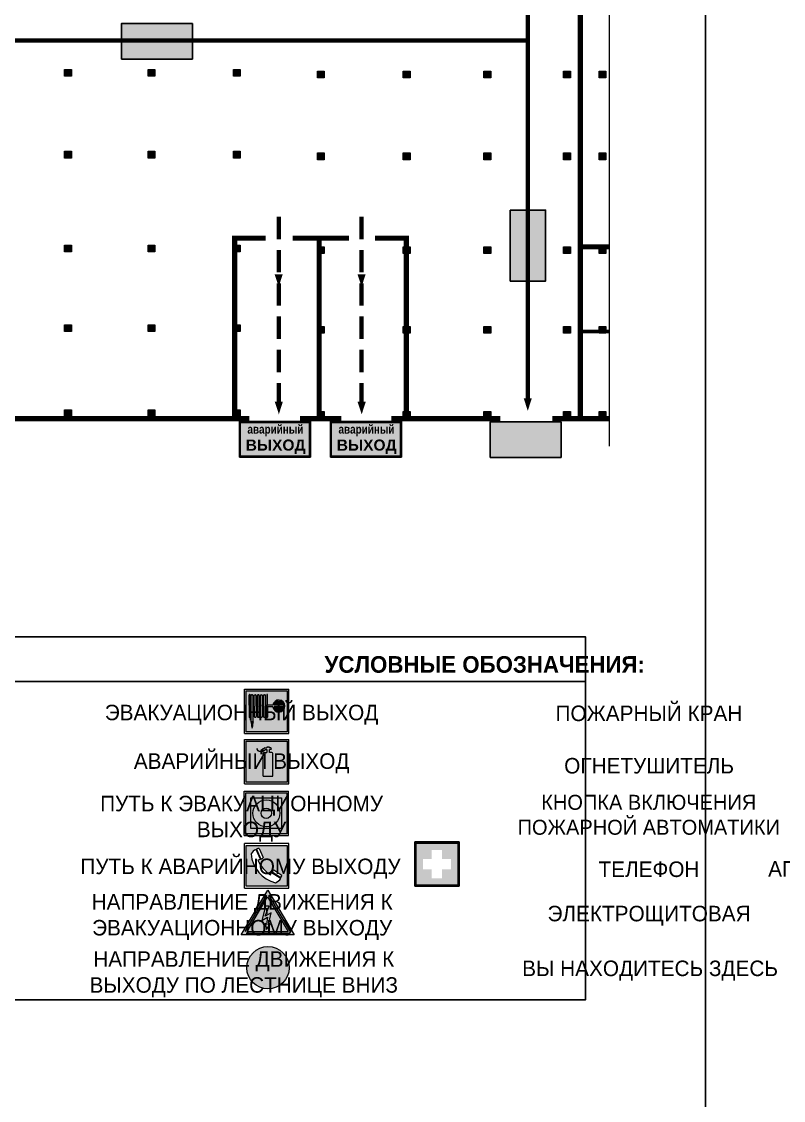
# Model space of a CAD drawing. Header units: millimetres. Extents: x 13810 to 67229, y 12374 to 21950.
# Drawn here: x 27153.3 to 27290.6, y 14159.5 to 14354.1 of the extents above; entities that cross this region are included whole.
import ezdxf

# ---------------------------------------------------------------- set-up
doc = ezdxf.new("R2010")
doc.units = ezdxf.units.MM
doc.linetypes.add('{ Wide Dash }', pattern=[12, 4, -2, 4, -2])
doc.layers.add('План_Штампы', color=7, linetype='Continuous')
doc.styles.add('обычный', font='arial.ttf')

# ---------------------------------------------------------------- blocks, each defined once
blk = doc.blocks.new('A$C3E6D3DDE')
at = {"lineweight": 5}
h = blk.add_hatch(color=40, dxfattribs=at)
h.paths.add_polyline_path([(24.1, 1.45), (16.46, -11.35), (31.74, -11.35)])
h.paths.add_polyline_path([(24.09, -0.46), (30.03, -10.41), (18.14, -10.41)], flags=16)
h.paths.add_polyline_path([(24.54, -3.08), (23.41, -6.02), (25.13, -5.01), (24.33, -8.5), (24.82, -8.27), (23.79, -9.86), (23.4, -8.04), (23.8, -8.43), (24.04, -6.29), (22.39, -7.25), (23.44, -3.08)], flags=0)
h = blk.add_hatch(color=256, dxfattribs=at)
h.paths.add_polyline_path([(24.37, 0.03, 0.567511), (23.82, 0.03), (17.59, -10.4, 0.582454), (17.86, -10.88), (30.32, -10.88, 0.582149), (30.6, -10.4)])
h.paths.add_polyline_path([(24.09, -0.46), (18.14, -10.41), (30.03, -10.41)], flags=16)
h.paths.add_polyline_path([(24.54, -3.08), (23.41, -6.02), (25.13, -5.01), (24.33, -8.5), (24.82, -8.27), (23.79, -9.86), (23.4, -8.04), (23.8, -8.43), (24.04, -6.29), (22.39, -7.25), (23.44, -3.08)], flags=0)
h = blk.add_hatch(color=40, dxfattribs=at)
h.paths.add_polyline_path([(24.09, -0.46), (18.14, -10.41), (30.03, -10.41)])
h.paths.add_polyline_path([(24.82, -8.27), (23.79, -9.86), (23.4, -8.04), (23.8, -8.43), (24.04, -6.29), (22.39, -7.25), (23.44, -3.08), (24.54, -3.08), (23.41, -6.02), (25.13, -5.01), (24.33, -8.5)], flags=16)
at = {"color": 40, "lineweight": 5}
for p, q in [((16.46, -11.35), (24.1, 1.45)), ((24.1, 1.45), (31.74, -11.35))]:
    blk.add_line(p, q, dxfattribs=at)
at = {"lineweight": 5}
for p, q in [((17.59, -10.4), (23.82, 0.03)), ((24.37, 0.03), (30.6, -10.4)), ((18.14, -10.41), (24.09, -0.46)), ((23.44, -3.08), (22.39, -7.25)), ((23.41, -6.02), (24.54, -3.08)), ((24.54, -3.08), (23.44, -3.08)), ((24.09, -0.46), (30.03, -10.41)), ((25.13, -5.01), (23.41, -6.02)), ((24.33, -8.5), (25.13, -5.01)), ((22.39, -7.25), (24.04, -6.29)), ((23.8, -8.43), (23.4, -8.04)), ((23.4, -8.04), (23.79, -9.86)), ((23.79, -9.86), (24.82, -8.27)), ((24.04, -6.29), (23.8, -8.43)), ((24.82, -8.27), (24.33, -8.5)), ((17.86, -10.88), (30.32, -10.88)), ((18.14, -10.41), (30.03, -10.41))]:
    blk.add_line(p, q, dxfattribs=at)
at = {"color": 50, "lineweight": 5}
blk.add_line((31.74, -11.35), (16.46, -11.35), dxfattribs=at)
blk = doc.blocks.new('A$C54414219')
at = {"true_color": 0xffffff}
h = blk.add_hatch(color=7, dxfattribs=at)
h.paths.add_polyline_path([(2.39, -9.45), (2.39, -18.3), (11.23, -18.3), (11.23, -9.45)], flags=0)
h.paths.add_polyline_path([(10.71, -13.87, -1), (2.92, -13.87, -1)], flags=0)
h.paths.add_polyline_path([(8.3, -13.87, -1), (5.33, -13.87, -1)], flags=0)
h.paths.add_polyline_path([(0.41, -7.47), (0.41, -20.27), (13.21, -20.27), (13.21, -7.47)])
h.paths.add_polyline_path([(0.92, -19.77), (12.71, -19.77), (12.71, -7.98), (0.92, -7.98)], flags=16)
h.paths.add_polyline_path([(11.23, -9.45), (11.23, -18.3), (2.39, -18.3), (2.39, -9.45)], flags=0)
at = {"lineweight": 5}
h = blk.add_hatch(color=242, dxfattribs=at)
h.paths.add_polyline_path([(12.71, -7.98), (0.92, -7.98), (0.92, -19.77), (12.71, -19.77)])
h.paths.add_polyline_path([(11.23, -18.3), (2.39, -18.3), (2.39, -9.45), (11.23, -9.45)], flags=16)
h.paths.add_polyline_path([(10.71, -13.87, -1), (2.92, -13.87, -1)], flags=0)
h.paths.add_polyline_path([(8.3, -13.87, -1), (5.33, -13.87, -1)], flags=0)
at = {"true_color": 0xffffff}
h = blk.add_hatch(color=7, dxfattribs=at)
h.paths.add_polyline_path([(2.39, -9.45), (2.39, -18.3), (11.23, -18.3), (11.23, -9.45)])
h.paths.add_polyline_path([(10.71, -13.87, -1), (2.92, -13.87, -1)], flags=16)
h.paths.add_polyline_path([(8.3, -13.87, -1), (5.33, -13.87, -1)], flags=0)
at = {"lineweight": 5}
h = blk.add_hatch(color=242, dxfattribs=at)
h.paths.add_polyline_path([(2.92, -13.87, 1), (10.71, -13.87, 1)])
h.paths.add_polyline_path([(8.3, -13.87, -1), (5.33, -13.87, -1)], flags=16)
at = {"color": 242, "lineweight": 5}
for p, q in [((0.41, -20.27), (0.41, -7.47)), ((0.41, -7.47), (13.21, -7.47)), ((0.41, -7.47), (13.21, -7.47)), ((13.21, -20.27), (13.21, -7.47)), ((0.41, -20.27), (13.21, -20.27))]:
    blk.add_line(p, q, dxfattribs=at)
for points in [[(0.92, -7.98), (12.71, -7.98), (12.71, -19.77), (0.92, -19.77)], [(2.39, -9.45), (11.23, -9.45), (11.23, -18.3), (2.39, -18.3)]]:
    blk.add_lwpolyline(points, close=True, dxfattribs=at)
for radius in [3.89, 1.49]:
    blk.add_circle((6.81, -13.87), radius, dxfattribs=at)
blk = doc.blocks.new('A$C456E1F9C')
at = {"lineweight": 5}
h = blk.add_hatch(color=242, dxfattribs=at)
h.paths.add_polyline_path([(0.51, -1.47), (0.51, -13.26), (12.29, -13.26), (12.29, -1.47)])
h.paths.add_polyline_path([(5.42, -4.95, -0.254479), (4.78, -5.4), (3.52, -2.53, -0.209735), (4.23, -2.4)], flags=16)
h.paths.add_polyline_path([(8.53, -8.6), (10.87, -10.17), (10.54, -10.76), (8.03, -9.13, -0.192251)], flags=16)
h.paths.add_polyline_path([(4.61, -5.49, 0.005518), (3.87, -5.72, 0.128647), (7.49, -10.01, 0.00809), (7.83, -9.33), (10.47, -10.97, -0.16736), (8.99, -12.25, -0.327862), (1.95, -3.95, -0.166952), (3.36, -2.62)], flags=16)
at = {"color": 242, "lineweight": 5}
for p, q in [((0, -13.77), (0, -0.97)), ((12.8, -0.97), (0, -0.97)), ((4.61, -5.49), (3.36, -2.62)), ((3.52, -2.53), (4.78, -5.4)), ((4.23, -2.4), (5.42, -4.95)), ((12.8, -13.77), (12.8, -0.97)), ((7.83, -9.33), (10.47, -10.97)), ((8.03, -9.13), (10.54, -10.76)), ((10.81, -10.12), (8.53, -8.6)), ((10.54, -10.76), (10.8, -10.3)), ((10.8, -10.3), (10.81, -10.12)), ((0, -13.77), (12.8, -13.77))]:
    blk.add_line(p, q, dxfattribs=at)
blk.add_lwpolyline([(0.51, -1.47), (12.29, -1.47), (12.29, -13.26), (0.51, -13.26)], close=True, dxfattribs=at)
for centre, radius, start, end in [((4.59, -5.34), 2.99, 114.2845, 152.1974), ((4.02, -3.27), 0.891, 76.3284, 123.7092), ((11.12, -3.31), 9.19, 183.9915, 256.6009), ((14.98, -39.1), 35.17, 107.1487, 108.4135), ((13.86, -0.94), 11.08, 205.5536, 234.8762), ((4.68, -4.59), 0.824, 276.9621, 334.0723), ((-13.31, 0.8), 23.44, 332.5487, 334.4027), ((8.94, -9.5), 0.989, 114.4092, 157.9388), ((7.87, -9.46), 3, 291.9291, 329.9329)]:
    blk.add_arc(centre, radius, start, end, dxfattribs=at)
blk = doc.blocks.new('A$C18900ED3')
h = blk.add_hatch(color=126)
h.paths.add_polyline_path([(-0.18, -0.18), (-7.02, -0.18), (-7.02, -7.02), (-0.18, -7.02)])
h.paths.add_polyline_path([(-5.89, -4.46), (-5.89, -2.77), (-4.46, -2.77), (-4.46, -1.31), (-2.77, -1.31), (-2.77, -2.77), (-1.33, -2.77), (-1.33, -4.46), (-2.77, -4.46), (-2.77, -5.89), (-4.46, -5.89), (-4.46, -4.46)], flags=16)
at = {"color": 126}
for p, q in [((-7.2, 0), (-7.2, -7.2)), ((0, 0), (-7.2, 0)), ((0, -7.2), (0, 0)), ((-7.02, -7.02), (-7.02, -0.18)), ((-7.02, -0.18), (-0.18, -0.18)), ((-0.18, -0.18), (-0.18, -7.02)), ((-7.2, -7.2), (0, -7.2)), ((-0.18, -7.02), (-7.02, -7.02))]:
    blk.add_line(p, q, dxfattribs=at)
blk = doc.blocks.new('A$C37112FD5')
at = {"true_color": 0xf5f5ff}
h = blk.add_hatch(color=7, dxfattribs=at)
h.dxf.hatch_style = 1
h.paths.add_polyline_path([(12.8, -7.4), (0, -7.4), (0, -20.2), (12.8, -20.2)])
h.paths.add_polyline_path([(12.29, -7.91), (12.29, -19.69), (0.51, -19.69), (0.51, -7.91)], flags=16)
h.paths.add_polyline_path([(4.98, -9.04, -0.42597), (5.17, -9.22), (5.17, -12.25), (5.17, -15.29, -0.432244), (4.98, -15.47), (4.83, -15.47, -0.42597), (4.64, -15.29), (4.64, -12.25), (4.64, -9.22, -0.432244), (4.83, -9.04)], flags=0)
h.paths.add_polyline_path([(4.28, -9.22), (4.28, -12.25), (4.28, -15.29, -0.432244), (4.09, -15.47), (3.94, -15.47, -0.42597), (3.75, -15.29), (3.75, -12.25), (3.75, -9.22, -0.432244), (3.94, -9.04), (4.09, -9.04, -0.42597)], flags=0)
h.paths.add_polyline_path([(5.72, -9.04), (5.87, -9.04, -0.42597), (6.06, -9.22), (6.06, -12.25), (6.06, -15.29, -0.432244), (5.87, -15.47), (5.72, -15.47, -0.42597), (5.53, -15.29), (5.53, -12.25), (5.53, -9.22, -0.432244)], flags=0)
h.paths.add_polyline_path([(6.42, -8.9), (6.5, -8.9, -0.42597), (6.69, -9.08), (6.69, -12.03), (8.21, -12.03, -15.824349), (8.21, -12.47), (6.69, -12.47), (6.69, -15.42, -0.432244), (6.5, -15.6), (6.42, -15.6)], flags=0)
h.paths.add_polyline_path([(3.39, -9.22), (3.39, -12.25), (3.39, -15.29, -0.432244), (3.2, -15.47), (3.05, -15.47, -0.42597), (2.85, -15.29), (2.85, -12.25), (2.85, -9.22, -0.432244), (3.05, -9.04), (3.2, -9.04, -0.42597)], flags=0)
h.paths.add_polyline_path([(2.5, -9.22), (2.5, -16.71), (1.96, -16.71), (1.96, -9.22, -0.432244), (2.15, -9.04), (2.31, -9.04, -0.42597)], flags=0)
h.paths.add_polyline_path([(1.61, -8.9), (1.61, -15.6), (1.57, -15.6, -0.42597), (1.37, -15.42), (1.37, -12.03), (1.37, -9.09, -0.432244), (1.57, -8.9)], flags=0)
h.paths.add_polyline_path([(9.76, -10.81), (9.76, -12.03), (8.49, -12.03, -0.336371)], flags=0)
h.paths.add_polyline_path([(8.49, -12.47), (9.76, -12.47), (9.76, -13.7, -0.336371)], flags=0)
h.paths.add_polyline_path([(10.11, -10.81, -0.336371), (11.38, -12.03), (10.11, -12.03)], flags=0)
h.paths.add_polyline_path([(10.11, -12.47), (11.38, -12.47, -0.336371), (10.11, -13.7)], flags=0)
h.paths.add_polyline_path([(2.5, -16.84), (2.5, -17.05), (1.97, -17.05), (1.97, -16.84)], flags=0)
h.paths.add_polyline_path([(2.5, -17.24, -0.033778), (2.24, -18.6, -0.033778), (1.97, -17.24)], flags=0)
h = blk.add_hatch(color=242)
h.dxf.hatch_style = 1
h.paths.add_polyline_path([(12.29, -7.91), (0.51, -7.91), (0.51, -19.69), (12.29, -19.69)])
h.paths.add_polyline_path([(6.42, -15.6), (6.42, -8.9), (6.5, -8.9, -0.42597), (6.69, -9.08), (6.69, -12.03), (8.21, -12.03, -15.824349), (8.21, -12.47), (6.69, -12.47), (6.69, -15.42, -0.432244), (6.5, -15.6)], flags=16)
h.paths.add_polyline_path([(5.87, -15.47), (5.72, -15.47, -0.42597), (5.53, -15.29), (5.53, -12.25), (5.53, -9.22, -0.432244), (5.72, -9.04), (5.87, -9.04, -0.42597), (6.06, -9.22), (6.06, -12.25), (6.06, -15.29, -0.432244)], flags=16)
h.paths.add_polyline_path([(4.98, -15.47), (4.83, -15.47, -0.42597), (4.64, -15.29), (4.64, -12.25), (4.64, -9.22, -0.432244), (4.83, -9.04), (4.98, -9.04, -0.42597), (5.17, -9.22), (5.17, -12.25), (5.17, -15.29, -0.432244)], flags=16)
h.paths.add_polyline_path([(4.09, -15.47), (3.94, -15.47, -0.42597), (3.75, -15.29), (3.75, -12.25), (3.75, -9.22, -0.432244), (3.94, -9.04), (4.09, -9.04, -0.42597), (4.28, -9.22), (4.28, -12.25), (4.28, -15.29, -0.432244)], flags=16)
h.paths.add_polyline_path([(3.2, -15.47), (3.05, -15.47, -0.42597), (2.85, -15.29), (2.85, -12.25), (2.85, -9.22, -0.432244), (3.05, -9.04), (3.2, -9.04, -0.42597), (3.39, -9.22), (3.39, -12.25), (3.39, -15.29, -0.432244)], flags=16)
h.paths.add_polyline_path([(2.5, -17.05), (1.97, -17.05), (1.97, -16.84), (2.5, -16.84)], flags=16)
h.paths.add_polyline_path([(2.5, -17.24, -0.033778), (2.24, -18.6, -0.033778), (1.97, -17.24)], flags=16)
h.paths.add_polyline_path([(2.5, -16.71), (1.96, -16.71), (1.96, -9.22, -0.432244), (2.15, -9.04), (2.31, -9.04, -0.42597), (2.5, -9.22)], flags=16)
h.paths.add_polyline_path([(1.61, -15.6), (1.57, -15.6, -0.42597), (1.37, -15.42), (1.37, -12.03), (1.37, -9.09, -0.432244), (1.57, -8.9), (1.61, -8.9)], flags=16)
h.paths.add_polyline_path([(8.49, -12.47), (9.76, -12.47), (9.76, -13.7, -0.336371)], flags=0)
h.paths.add_polyline_path([(10.11, -13.7), (10.11, -12.47), (11.38, -12.47, -0.336371)], flags=0)
h.paths.add_polyline_path([(8.49, -12.03, -0.336371), (9.76, -10.81), (9.76, -12.03)], flags=0)
h.paths.add_polyline_path([(10.11, -12.03), (10.11, -10.81, -0.336371), (11.38, -12.03)], flags=0)
h = blk.add_hatch(color=7, dxfattribs=at)
h.dxf.hatch_style = 1
h.paths.add_polyline_path([(1.61, -8.9), (1.57, -8.9, 0.432244), (1.37, -9.09), (1.37, -12.03), (1.37, -15.42, 0.42597), (1.57, -15.6), (1.61, -15.6)])
h.paths.add_polyline_path([(2.5, -9.22, 0.42597), (2.31, -9.04), (2.15, -9.04, 0.432244), (1.96, -9.22), (1.96, -16.71), (2.5, -16.71)])
h.paths.add_polyline_path([(2.5, -16.84), (1.97, -16.84), (1.97, -17.05), (2.5, -17.05)])
h.paths.add_polyline_path([(2.5, -17.24), (1.97, -17.24, 0.033778), (2.24, -18.6, 0.033778)])
h.paths.add_polyline_path([(3.39, -12.25), (3.39, -9.22, 0.42597), (3.2, -9.04), (3.05, -9.04, 0.432244), (2.85, -9.22), (2.85, -12.25), (2.85, -15.29, 0.42597), (3.05, -15.47), (3.2, -15.47, 0.432244), (3.39, -15.29)])
h.paths.add_polyline_path([(4.28, -12.25), (4.28, -9.22, 0.42597), (4.09, -9.04), (3.94, -9.04, 0.432244), (3.75, -9.22), (3.75, -12.25), (3.75, -15.29, 0.42597), (3.94, -15.47), (4.09, -15.47, 0.432244), (4.28, -15.29)])
h.paths.add_polyline_path([(5.17, -12.25), (5.17, -9.22, 0.42597), (4.98, -9.04), (4.83, -9.04, 0.432244), (4.64, -9.22), (4.64, -12.25), (4.64, -15.29, 0.42597), (4.83, -15.47), (4.98, -15.47, 0.432244), (5.17, -15.29)])
h.paths.add_polyline_path([(6.06, -12.25), (6.06, -9.22, 0.42597), (5.87, -9.04), (5.72, -9.04, 0.432244), (5.53, -9.22), (5.53, -12.25), (5.53, -15.29, 0.42597), (5.72, -15.47), (5.87, -15.47, 0.432244), (6.06, -15.29)])
h.paths.add_polyline_path([(6.69, -12.47), (8.21, -12.47, 15.824349), (8.21, -12.03), (6.69, -12.03), (6.69, -9.08, 0.42597), (6.5, -8.9), (6.42, -8.9), (6.42, -15.6), (6.5, -15.6, 0.432244), (6.69, -15.42)])
h.paths.add_polyline_path([(8.49, -12.47), (9.76, -12.47), (9.76, -13.7, -0.336371)], flags=16)
h.paths.add_polyline_path([(8.49, -12.03, -0.336371), (9.76, -10.81), (9.76, -12.03)], flags=16)
h.paths.add_polyline_path([(10.11, -12.47), (11.38, -12.47, -0.336371), (10.11, -13.7)], flags=16)
h.paths.add_polyline_path([(10.11, -12.03), (10.11, -10.81, -0.336371), (11.38, -12.03)], flags=16)
h = blk.add_hatch(color=242)
h.dxf.hatch_style = 1
h.paths.add_polyline_path([(9.76, -10.81, 0.336371), (8.49, -12.03), (9.76, -12.03)])
h.paths.add_polyline_path([(10.11, -10.81), (10.11, -12.03), (11.38, -12.03, 0.336371)])
h.paths.add_polyline_path([(11.38, -12.47), (10.11, -12.47), (10.11, -13.7, 0.336371)])
h.paths.add_polyline_path([(9.76, -12.47), (8.49, -12.47, 0.336371), (9.76, -13.7)])
at = {"color": 242, "lineweight": 5}
for p, q in [((0, -20.2), (0, -7.4)), ((0, -7.4), (12.8, -7.4)), ((1.37, -12.03), (1.37, -9.08)), ((1.57, -8.9), (1.61, -8.9)), ((1.61, -8.9), (1.61, -15.6)), ((1.96, -16.71), (1.96, -9.22)), ((2.15, -9.04), (2.31, -9.04)), ((2.5, -16.71), (2.5, -9.22)), ((2.85, -12.25), (2.85, -9.22)), ((3.05, -9.04), (3.2, -9.04)), ((3.39, -12.25), (3.39, -9.22)), ((3.75, -12.25), (3.75, -9.22)), ((3.94, -9.04), (4.09, -9.04)), ((4.28, -12.25), (4.28, -9.22)), ((4.64, -12.25), (4.64, -9.22)), ((4.83, -9.04), (4.98, -9.04)), ((5.17, -12.25), (5.17, -9.22)), ((5.53, -12.25), (5.53, -9.22)), ((5.72, -9.04), (5.87, -9.04)), ((6.06, -12.25), (6.06, -9.22)), ((6.42, -8.9), (6.42, -15.6)), ((6.5, -8.9), (6.42, -8.9)), ((6.69, -12.03), (6.69, -9.08)), ((12.8, -20.2), (12.8, -7.4)), ((1.37, -12.03), (1.37, -15.42)), ((2.85, -12.25), (2.85, -15.29)), ((3.39, -12.25), (3.39, -15.29)), ((3.75, -12.25), (3.75, -15.29)), ((4.28, -12.25), (4.28, -15.29)), ((4.64, -12.25), (4.64, -15.29)), ((5.17, -12.25), (5.17, -15.29)), ((5.53, -12.25), (5.53, -15.29)), ((6.06, -12.25), (6.06, -15.29)), ((8.21, -12.03), (6.69, -12.03)), ((9.76, -12.03), (8.49, -12.03)), ((9.76, -10.81), (9.76, -12.03)), ((10.11, -10.81), (10.11, -12.03)), ((11.38, -12.03), (10.11, -12.03)), ((3.05, -15.47), (3.2, -15.47)), ((3.94, -15.47), (4.09, -15.47)), ((4.83, -15.47), (4.98, -15.47)), ((5.72, -15.47), (5.87, -15.47)), ((8.21, -12.47), (6.69, -12.47)), ((6.69, -12.47), (6.69, -15.42)), ((9.76, -12.47), (8.49, -12.47)), ((9.76, -12.47), (9.76, -13.7)), ((11.38, -12.47), (10.11, -12.47)), ((10.11, -12.47), (10.11, -13.7)), ((1.57, -15.6), (1.61, -15.6)), ((1.96, -16.71), (2.5, -16.71)), ((1.97, -16.84), (2.5, -16.84)), ((1.97, -17.05), (1.97, -16.84)), ((2.5, -17.05), (1.97, -17.05)), ((1.97, -17.24), (2.5, -17.24)), ((2.5, -16.84), (2.5, -17.05)), ((6.42, -15.6), (6.5, -15.6)), ((0, -20.2), (12.8, -20.2))]:
    blk.add_line(p, q, dxfattribs=at)
blk.add_lwpolyline([(0.51, -7.91), (12.29, -7.91), (12.29, -19.69), (0.51, -19.69)], close=True, dxfattribs=at)
for centre, radius, start, end in [((1.56, -9.09), 0.182, 87.1027, 180.6071), ((2.15, -9.22), 0.182, 87.1027, 180.6071), ((2.32, -9.22), 0.182, 359.3929, 92.8973), ((3.04, -9.22), 0.182, 87.1027, 180.6071), ((3.21, -9.22), 0.182, 359.3929, 92.8973), ((3.93, -9.22), 0.182, 87.1027, 180.6071), ((4.1, -9.22), 0.182, 359.3929, 92.8973), ((4.82, -9.22), 0.182, 87.1027, 180.6071), ((4.99, -9.22), 0.182, 359.3929, 92.8973), ((5.71, -9.22), 0.182, 87.1027, 180.6071), ((5.88, -9.22), 0.182, 359.3929, 92.8973), ((6.51, -9.09), 0.182, 359.3929, 92.8973), ((9.93, -12.25), 1.74, 187.2319, 172.7681), ((9.93, -12.25), 1.46, 96.9927, 171.3585), ((9.93, -12.25), 1.46, 8.6415, 83.0073), ((1.56, -15.42), 0.182, 179.3929, 272.8973), ((3.04, -15.29), 0.182, 179.3929, 272.8973), ((3.21, -15.29), 0.182, 267.1027, 0.6071), ((3.93, -15.29), 0.182, 179.3929, 272.8973), ((4.1, -15.29), 0.182, 267.1027, 0.6071), ((4.82, -15.29), 0.182, 179.3929, 272.8973), ((4.99, -15.29), 0.182, 267.1027, 0.6071), ((5.71, -15.29), 0.182, 179.3929, 272.8973), ((5.88, -15.29), 0.182, 267.1027, 0.6071), ((6.51, -15.42), 0.182, 267.1027, 0.6071), ((9.93, -12.25), 1.46, 188.6415, 263.0073), ((9.93, -12.25), 1.46, 276.9927, 351.3585), ((12.17, -15.98), 10.27, 187.041, 194.7793), ((-7.7, -15.98), 10.27, 345.2207, 352.959)]:
    blk.add_arc(centre, radius, start, end, dxfattribs=at)
blk = doc.blocks.new('A$C3AD82952')
at = {"true_color": 0xf5f5ff}
h = blk.add_hatch(color=7, dxfattribs=at)
h.dxf.hatch_style = 1
h.paths.add_polyline_path([(8.21, 8.73, 0.414214), (7.89, 9.05), (7.22, 9.05), (7.22, 9.92), (7.59, 9.92, 1), (7.57, 10.36), (7.22, 10.36), (7.22, 10.6), (6.43, 10.6), (6.43, 10.36), (6.01, 10.36), (4.74, 9.59), (4.74, 8.69), (4.98, 8.73), (4.98, 9.26), (6.12, 9.91), (6.43, 9.91), (6.43, 9.05), (5.76, 9.05, 0.414214), (5.44, 8.73), (5.44, 2.2), (8.21, 2.2)], flags=0)
h.paths.add_polyline_path([(12.8, 12.8), (0, 12.8), (0, 0), (12.8, 0)])
h.paths.add_polyline_path([(0.51, 12.29), (12.29, 12.29), (12.29, 0.51), (0.51, 0.51)], flags=16)
h.paths.add_polyline_path([(4.74, 9.59), (6.01, 10.36), (6.43, 10.36), (6.43, 10.6), (7.22, 10.6), (7.22, 10.36), (7.59, 10.36, -0.94586), (7.59, 9.92), (7.22, 9.92), (7.22, 9.05), (7.89, 9.05, -0.414214), (8.21, 8.73), (8.21, 2.2), (5.44, 2.2), (5.44, 8.73, -0.414214), (5.76, 9.05), (6.43, 9.05), (6.43, 9.91), (6.12, 9.91), (4.98, 9.26), (4.98, 8.73), (4.74, 8.69)], flags=0)
h = blk.add_hatch(color=242)
h.dxf.hatch_style = 1
h.paths.add_polyline_path([(12.29, 12.29), (0.51, 12.29), (0.51, 0.51), (12.29, 0.51)])
h.paths.add_polyline_path([(4.74, 8.69), (4.74, 9.59), (6.01, 10.36), (6.43, 10.36), (6.43, 10.6), (7.22, 10.6), (7.22, 10.36), (7.59, 10.36, -0.94586), (7.59, 9.92), (7.22, 9.92), (7.22, 9.05), (7.89, 9.05, -0.414214), (8.21, 8.73), (8.21, 2.2), (5.44, 2.2), (5.44, 8.73, -0.414214), (5.76, 9.05), (6.43, 9.05), (6.43, 9.91), (6.12, 9.91), (4.98, 9.26), (4.98, 8.73)], flags=16)
h = blk.add_hatch(color=7, dxfattribs=at)
h.dxf.hatch_style = 1
h.paths.add_polyline_path([(8.21, 8.73, 0.414214), (7.89, 9.05), (7.22, 9.05), (7.22, 9.92), (7.59, 9.92, 1), (7.57, 10.36), (7.22, 10.36), (7.22, 10.6), (6.43, 10.6), (6.43, 10.36), (6.01, 10.36), (4.74, 9.59), (4.74, 8.69), (4.98, 8.73), (4.98, 9.26), (6.12, 9.91), (6.43, 9.91), (6.43, 9.05), (5.76, 9.05, 0.414214), (5.44, 8.73), (5.44, 2.2), (8.21, 2.2)])
at = {"color": 242, "lineweight": 5}
for p, q in [((0, 0), (0, 12.8)), ((0, 12.8), (12.8, 12.8)), ((12.8, 0), (12.8, 12.8)), ((6.01, 10.36), (4.74, 9.59)), ((4.74, 9.59), (4.74, 8.69)), ((4.98, 9.26), (6.12, 9.91)), ((6.01, 10.36), (6.43, 10.36)), ((6.12, 9.91), (6.43, 9.91)), ((7.22, 10.6), (6.43, 10.6)), ((6.43, 10.6), (6.43, 10.36)), ((6.43, 9.91), (6.43, 9.05)), ((7.22, 10.36), (7.22, 10.6)), ((7.59, 10.36), (7.22, 10.36)), ((7.22, 9.05), (7.22, 9.92)), ((7.59, 9.92), (7.22, 9.92)), ((4.74, 8.69), (4.98, 8.73)), ((4.98, 8.73), (4.98, 9.26)), ((5.44, 2.2), (5.44, 8.73)), ((5.76, 9.05), (6.43, 9.05)), ((7.89, 9.05), (7.22, 9.05)), ((8.21, 2.2), (8.21, 8.73)), ((0, 0), (12.8, 0)), ((5.44, 2.2), (8.21, 2.2))]:
    blk.add_line(p, q, dxfattribs=at)
blk.add_lwpolyline([(0.51, 12.29), (12.29, 12.29), (12.29, 0.51), (0.51, 0.51)], close=True, dxfattribs=at)
for centre, radius, start, end in [((7.58, 10.14), 0.223, 273.1875, 86.8125), ((5.76, 8.73), 0.32, 90, 180), ((7.89, 8.73), 0.32, 0, 90)]:
    blk.add_arc(centre, radius, start, end, dxfattribs=at)
blk = doc.blocks.new('A$C7B8C2D5B')
at = {"lineweight": 0}
h = blk.add_hatch(color=5, dxfattribs=at)
h.dxf.hatch_style = 1
h.paths.add_polyline_path([(1.397, -3.024, 1), (-2.112, -3.024, 1)])
at = {"color": 5, "lineweight": 0}
blk.add_circle((-0.358, -3.024), 1.755, dxfattribs=at)
blk = doc.blocks.new('A$C32E8229D')
at = {"true_color": 0xffffff}
blk.add_hatch(color=7, dxfattribs=at).paths.add_polyline_path([(0, 0), (0, -8), (16, -8), (16, 0)])
h = blk.add_hatch(color=126)
h.paths.add_polyline_path([(0.2, -0.2), (15.8, -0.2), (15.8, -7.8), (0.2, -7.8)])
h.paths.add_polyline_path([(13.49, -2.05), (12.08, -2.05), (11.37, -2.63, 0.162397), (11.29, -2.84), (11.29, -3.63), (10.35, -3.63), (10.35, -4.05), (11.68, -4.05), (11.68, -3.48), (12.26, -4.28), (11.29, -5.1), (11.29, -6.78), (11.85, -6.78), (11.85, -5.44), (12.8, -4.64), (12.8, -5.94), (14.46, -5.94), (14.46, -5.39), (13.45, -5.39), (13.45, -3.97), (12.46, -2.59), (13.15, -2.59), (13.69, -3.34), (14.18, -3)], flags=16)
h.paths.add_polyline_path([(10.74, -1.82, 1), (11.8, -1.82, 1)], flags=16)
h.paths.add_polyline_path([(9.39, -3.59), (5.99, -3.59), (6.56, -3.03), (5.91, -3.03), (5.1, -3.83), (5.91, -4.64), (6.56, -4.64), (5.99, -4.09), (9.39, -4.09)], flags=16)
h.paths.add_polyline_path([(4.29, -1.08), (1.72, -1.08), (1.72, -6.6), (4.29, -6.6)], flags=16)
at = {"color": 126}
blk.add_lwpolyline([(16, -8), (0, -8), (0, 0), (16, 0)], close=True, dxfattribs=at)
blk = doc.blocks.new('A$C7B4425F7')
at = {"true_color": 0xffffff}
blk.add_hatch(color=7, dxfattribs=at).paths.add_polyline_path([(0, 0), (-16, 0), (-16, -8), (0, -8)])
h = blk.add_hatch(color=126)
h.paths.add_polyline_path([(-0.2, -0.2), (-15.8, -0.2), (-15.8, -7.8), (-0.2, -7.8)])
h.paths.add_polyline_path([(-11.76, -2.03), (-11.76, -3.66), (-11.17, -3.66, -0.568275), (-11.17, -6.18), (-12.58, -6.18), (-12.58, -2.03)], flags=16)
h.paths.add_polyline_path([(-13.33, -4.12, -0.495768), (-13.59, -6.18), (-15.03, -6.18), (-15.03, -2.03), (-13.59, -2.03, -0.487973)], flags=16)
h.paths.add_polyline_path([(-10.25, -2.03), (-9.48, -2.03), (-9.48, -6.18), (-10.25, -6.18)], flags=16)
h.paths.add_polyline_path([(-13.84, -3.69), (-14.24, -3.69), (-14.24, -3.03), (-13.9, -3.03, -0.692621)], flags=0)
h.paths.add_polyline_path([(-9.15, -2.03), (-8.4, -2.03), (-8.04, -3.07), (-7.68, -2.03), (-6.93, -2.03), (-7.64, -4.1), (-6.93, -6.18), (-7.68, -6.18), (-8.04, -5.14), (-8.4, -6.18), (-9.15, -6.18), (-8.44, -4.1)], flags=16)
h.paths.add_polyline_path([(-11.76, -4.46), (-11.42, -4.46, -0.692621), (-11.36, -5.12), (-11.76, -5.12)], flags=0)
h.paths.add_polyline_path([(-13.9, -5.2), (-14.24, -5.2), (-14.24, -4.55), (-13.84, -4.55, -0.708038)], flags=0)
edge = h.paths.add_edge_path(flags=16)
edge.add_ellipse((-5.51, -4.08), major_axis=(0, 2.05), ratio=0.586184, start_angle=0, end_angle=360)
edge = h.paths.add_edge_path(flags=0)
edge.add_ellipse((-5.51, -4.08), major_axis=(0, 1.14), ratio=0.454828, start_angle=0, end_angle=360)
h.paths.add_polyline_path([(-4.13, -4.96, 0.377264), (-3.48, -4.52, 0.0555), (-3.16, -2.03), (-1.66, -2.03), (-1.66, -4.96), (-0.96, -4.96), (-0.96, -7.01), (-1.75, -7.01), (-1.75, -6.18), (-3.3, -6.18), (-3.3, -7.02), (-4.13, -7.02)], flags=16)
h.paths.add_polyline_path([(-2.73, -2.91), (-2.28, -2.91), (-2.28, -4.96), (-3.05, -4.96, 0.079136)], flags=0)
at = {"color": 126}
blk.add_lwpolyline([(-16, -8), (0, -8), (0, 0), (-16, 0)], close=True, dxfattribs=at)
blk = doc.blocks.new('A$C41C009D9')
at = {"true_color": 0xffffff}
blk.add_hatch(color=7, dxfattribs=at).paths.add_polyline_path([(0, 8), (-16, 8), (-16, 0), (0, 0)])
h = blk.add_hatch(color=126)
h.dxf.hatch_style = 1
h.paths.add_polyline_path([(-15.8, 7.8), (-15.8, 0.2), (-0.2, 0.2), (-0.2, 7.8)])
at = {"color": 126}
for points in [[(-16, 0), (0, 0), (0, 8), (-16, 8)], [(-16, 0), (0, 0), (0, 8), (-16, 8)], [(-15.8, 7.8), (-0.2, 7.8), (-0.2, 0.2), (-15.8, 0.2)]]:
    blk.add_lwpolyline(points, close=True, dxfattribs=at)
at = {"color": 7, "true_color": 0xffffff, "insert": (-15.8, 7.3), "char_height": 2.5, "width": 15.5999, "attachment_point": 1, "style": 'обычный'}
blk.add_mtext('\\pi1.6133;{\\fArial|b1|i0|c204|p34;\\H0.8x;\\W0.8;аварийный\\H1.25x;\\W1;\\P\\pi1.2327;ВЫХОД}', dxfattribs=at)

msp = doc.modelspace()

# ---------------------------------------------------------------- hatches: boundary and pattern name
at = {"lineweight": 0}
h = msp.add_hatch(color=256, dxfattribs=at)
h.dxf.hatch_style = 1
h.paths.add_polyline_path([(27161.02, 14345.49), (27161.02, 14344.26), (27162.24, 14344.26), (27162.24, 14345.49)])
h = msp.add_hatch(color=256, dxfattribs=at)
h.dxf.hatch_style = 1
h.paths.add_polyline_path([(27176.1, 14345.49), (27176.1, 14344.26), (27177.32, 14344.26), (27177.32, 14345.49)])
h = msp.add_hatch(color=256, dxfattribs=at)
h.dxf.hatch_style = 1
h.paths.add_polyline_path([(27191.46, 14345.49), (27191.46, 14344.26), (27192.68, 14344.26), (27192.68, 14345.49)])
h = msp.add_hatch(color=256, dxfattribs=at)
h.dxf.hatch_style = 1
h.paths.add_polyline_path([(27206.6, 14345.18), (27206.6, 14343.95), (27207.82, 14343.95), (27207.82, 14345.18)])
h = msp.add_hatch(color=256, dxfattribs=at)
h.dxf.hatch_style = 1
h.paths.add_polyline_path([(27222.09, 14345.18), (27222.09, 14343.95), (27223.31, 14343.95), (27223.31, 14345.18)])
h = msp.add_hatch(color=256, dxfattribs=at)
h.dxf.hatch_style = 1
h.paths.add_polyline_path([(27236.65, 14345.18), (27236.65, 14343.95), (27237.87, 14343.95), (27237.87, 14345.18)])
h = msp.add_hatch(color=256, dxfattribs=at)
h.dxf.hatch_style = 1
h.paths.add_polyline_path([(27251, 14345.18), (27251, 14343.95), (27252.22, 14343.95), (27252.22, 14345.18)])
h = msp.add_hatch(color=256, dxfattribs=at)
h.dxf.hatch_style = 1
h.paths.add_polyline_path([(27257.39, 14345.18), (27257.39, 14343.95), (27258.61, 14343.95), (27258.61, 14345.18)])
h = msp.add_hatch(color=256, dxfattribs=at)
h.dxf.hatch_style = 1
h.paths.add_polyline_path([(27161.02, 14330.74), (27161.02, 14329.5), (27162.24, 14329.5), (27162.24, 14330.74)])
h = msp.add_hatch(color=256, dxfattribs=at)
h.dxf.hatch_style = 1
h.paths.add_polyline_path([(27176.1, 14330.74), (27176.1, 14329.5), (27177.32, 14329.5), (27177.32, 14330.74)])
h = msp.add_hatch(color=256, dxfattribs=at)
h.dxf.hatch_style = 1
h.paths.add_polyline_path([(27191.46, 14330.74), (27191.46, 14329.5), (27192.68, 14329.5), (27192.68, 14330.74)])
h = msp.add_hatch(color=256, dxfattribs=at)
h.dxf.hatch_style = 1
h.paths.add_polyline_path([(27206.6, 14330.43), (27206.6, 14329.2), (27207.82, 14329.2), (27207.82, 14330.43)])
h = msp.add_hatch(color=256, dxfattribs=at)
h.dxf.hatch_style = 1
h.paths.add_polyline_path([(27222.09, 14330.43), (27222.09, 14329.2), (27223.31, 14329.2), (27223.31, 14330.43)])
h = msp.add_hatch(color=256, dxfattribs=at)
h.dxf.hatch_style = 1
h.paths.add_polyline_path([(27236.65, 14330.43), (27236.65, 14329.2), (27237.87, 14329.2), (27237.87, 14330.43)])
h = msp.add_hatch(color=256, dxfattribs=at)
h.dxf.hatch_style = 1
h.paths.add_polyline_path([(27251, 14330.43), (27251, 14329.2), (27252.22, 14329.2), (27252.22, 14330.43)])
h = msp.add_hatch(color=256, dxfattribs=at)
h.dxf.hatch_style = 1
h.paths.add_polyline_path([(27257.39, 14330.43), (27257.39, 14329.2), (27258.61, 14329.2), (27258.61, 14330.43)])
h = msp.add_hatch(color=256, dxfattribs=at)
h.dxf.hatch_style = 1
h.paths.add_polyline_path([(27161.02, 14313.79), (27161.02, 14312.56), (27162.24, 14312.56), (27162.24, 14313.79)])
h = msp.add_hatch(color=256, dxfattribs=at)
h.dxf.hatch_style = 1
h.paths.add_polyline_path([(27176.1, 14313.79), (27176.1, 14312.56), (27177.32, 14312.56), (27177.32, 14313.79)])
h = msp.add_hatch(color=256, dxfattribs=at)
h.dxf.hatch_style = 1
h.paths.add_polyline_path([(27191.46, 14313.79), (27191.46, 14312.56), (27192.68, 14312.56), (27192.68, 14313.79)])
h = msp.add_hatch(color=256, dxfattribs=at)
h.dxf.hatch_style = 1
h.paths.add_polyline_path([(27206.6, 14313.49), (27206.6, 14312.26), (27207.82, 14312.26), (27207.82, 14313.49)])
h = msp.add_hatch(color=256, dxfattribs=at)
h.dxf.hatch_style = 1
h.paths.add_polyline_path([(27222.09, 14313.49), (27222.09, 14312.26), (27223.31, 14312.26), (27223.31, 14313.49)])
h = msp.add_hatch(color=256, dxfattribs=at)
h.dxf.hatch_style = 1
h.paths.add_polyline_path([(27236.65, 14313.49), (27236.65, 14312.26), (27237.87, 14312.26), (27237.87, 14313.49)])
h = msp.add_hatch(color=256, dxfattribs=at)
h.dxf.hatch_style = 1
h.paths.add_polyline_path([(27251, 14313.49), (27251, 14312.26), (27252.22, 14312.26), (27252.22, 14313.49)])
h = msp.add_hatch(color=256, dxfattribs=at)
h.dxf.hatch_style = 1
h.paths.add_polyline_path([(27257.39, 14313.49), (27257.39, 14312.26), (27258.61, 14312.26), (27258.61, 14313.49)])
h = msp.add_hatch(color=256, dxfattribs=at)
h.dxf.hatch_style = 1
h.paths.add_polyline_path([(27161.02, 14299.45), (27161.02, 14298.22), (27162.24, 14298.22), (27162.24, 14299.45)])
h = msp.add_hatch(color=256, dxfattribs=at)
h.dxf.hatch_style = 1
h.paths.add_polyline_path([(27176.1, 14299.45), (27176.1, 14298.22), (27177.32, 14298.22), (27177.32, 14299.45)])
h = msp.add_hatch(color=256, dxfattribs=at)
h.dxf.hatch_style = 1
h.paths.add_polyline_path([(27191.46, 14299.45), (27191.46, 14298.22), (27192.68, 14298.22), (27192.68, 14299.45)])
h = msp.add_hatch(color=256, dxfattribs=at)
h.dxf.hatch_style = 1
h.paths.add_polyline_path([(27206.6, 14299.14), (27206.6, 14297.91), (27207.82, 14297.91), (27207.82, 14299.14)])
h = msp.add_hatch(color=256, dxfattribs=at)
h.dxf.hatch_style = 1
h.paths.add_polyline_path([(27222.09, 14299.14), (27222.09, 14297.91), (27223.31, 14297.91), (27223.31, 14299.14)])
h = msp.add_hatch(color=256, dxfattribs=at)
h.dxf.hatch_style = 1
h.paths.add_polyline_path([(27236.65, 14299.14), (27236.65, 14297.91), (27237.87, 14297.91), (27237.87, 14299.14)])
h = msp.add_hatch(color=256, dxfattribs=at)
h.dxf.hatch_style = 1
h.paths.add_polyline_path([(27251, 14299.14), (27251, 14297.91), (27252.22, 14297.91), (27252.22, 14299.14)])
h = msp.add_hatch(color=256, dxfattribs=at)
h.dxf.hatch_style = 1
h.paths.add_polyline_path([(27257.39, 14299.14), (27257.39, 14297.91), (27258.61, 14297.91), (27258.61, 14299.14)])
h = msp.add_hatch(color=256, dxfattribs=at)
h.dxf.hatch_style = 1
h.paths.add_polyline_path([(27161.02, 14284.12), (27161.02, 14282.89), (27162.24, 14282.89), (27162.24, 14284.12)])
h = msp.add_hatch(color=256, dxfattribs=at)
h.dxf.hatch_style = 1
h.paths.add_polyline_path([(27176.1, 14284.12), (27176.1, 14282.89), (27177.32, 14282.89), (27177.32, 14284.12)])
h = msp.add_hatch(color=256, dxfattribs=at)
h.dxf.hatch_style = 1
h.paths.add_polyline_path([(27191.46, 14284.12), (27191.46, 14282.89), (27192.68, 14282.89), (27192.68, 14284.12)])
h = msp.add_hatch(color=256, dxfattribs=at)
h.dxf.hatch_style = 1
h.paths.add_polyline_path([(27206.6, 14283.82), (27206.6, 14282.59), (27207.82, 14282.59), (27207.82, 14283.82)])
h = msp.add_hatch(color=256, dxfattribs=at)
h.dxf.hatch_style = 1
h.paths.add_polyline_path([(27222.09, 14283.82), (27222.09, 14282.59), (27223.31, 14282.59), (27223.31, 14283.82)])
h = msp.add_hatch(color=256, dxfattribs=at)
h.dxf.hatch_style = 1
h.paths.add_polyline_path([(27236.65, 14283.82), (27236.65, 14282.59), (27237.87, 14282.59), (27237.87, 14283.82)])
h = msp.add_hatch(color=256, dxfattribs=at)
h.dxf.hatch_style = 1
h.paths.add_polyline_path([(27251, 14283.82), (27251, 14282.59), (27252.22, 14282.59), (27252.22, 14283.82)])
h = msp.add_hatch(color=256, dxfattribs=at)
h.dxf.hatch_style = 1
h.paths.add_polyline_path([(27257.39, 14283.82), (27257.39, 14282.59), (27258.61, 14282.59), (27258.61, 14283.82)])

# ---------------------------------------------------------------- linework, layer by layer
at = {"color": 126, "lineweight": 0, "true_color": 0x008754}
for points in [[(26676.58, 14547.45), (27276.58, 14547.45), (27276.58, 14152.45), (26676.58, 14152.45)], [(27276.58, 14547.45), (27876.58, 14547.45), (27876.58, 14152.45), (27276.58, 14152.45)]]:
    msp.add_lwpolyline(points, close=True, dxfattribs=at)
at = {"lineweight": 0}
msp.add_lwpolyline([(27259.2, 14455.12), (27259.2, 14277.53)], dxfattribs=at)
at = {"color": 126, "lineweight": 100, "true_color": 0x008754}
for points in [[(27244.57, 14286.07), (27244.57, 14431.93), (27225.68, 14431.93), (27225.68, 14450.92)], [(27244.57, 14350.73), (26784.21, 14350.73)]]:
    msp.add_lwpolyline(points, dxfattribs=at)
at = {"lineweight": 0}
for points, const_width in [([(27254.02, 14424.28), (27254.02, 14282.49)], 0.924), ([(27197.31, 14315.05), (27191.68, 14315.05), (27191.68, 14282.26)], 0.924), ([(27212.31, 14315.05), (27202.13, 14315.05)], 0.924), ([(27206.94, 14282.47), (27206.94, 14315.05)], 0.924), ([(27222.65, 14282.47), (27222.65, 14315.05), (27216.99, 14315.05)], 0.924), ([(27259.2, 14313.49), (27254.02, 14313.49)], 0.924), ([(27259.2, 14298.21), (27254.14, 14298.21)], 0.693), ([(27194.36, 14282.49), (27081.56, 14282.49)], 0.924), ([(27210.93, 14282.49), (27203.46, 14282.49)], 0.924), ([(27239.58, 14282.49), (27219.95, 14282.49)], 0.924), ([(27259.2, 14282.49), (27248.95, 14282.49)], 0.924)]:
    msp.add_lwpolyline(points, dxfattribs=dict(at, const_width=const_width))
for points in [[(27162.24, 14344.26), (27161.02, 14344.26), (27161.02, 14345.49), (27162.24, 14345.49)], [(27177.32, 14344.26), (27176.1, 14344.26), (27176.1, 14345.49), (27177.32, 14345.49)], [(27192.68, 14344.26), (27191.46, 14344.26), (27191.46, 14345.49), (27192.68, 14345.49)], [(27207.82, 14343.95), (27206.6, 14343.95), (27206.6, 14345.18), (27207.82, 14345.18)], [(27223.31, 14343.95), (27222.09, 14343.95), (27222.09, 14345.18), (27223.31, 14345.18)], [(27237.87, 14343.95), (27236.65, 14343.95), (27236.65, 14345.18), (27237.87, 14345.18)], [(27252.22, 14343.95), (27251, 14343.95), (27251, 14345.18), (27252.22, 14345.18)], [(27258.61, 14343.95), (27257.39, 14343.95), (27257.39, 14345.18), (27258.61, 14345.18)], [(27162.24, 14329.5), (27161.02, 14329.5), (27161.02, 14330.74), (27162.24, 14330.74)], [(27177.32, 14329.5), (27176.1, 14329.5), (27176.1, 14330.74), (27177.32, 14330.74)], [(27192.68, 14329.5), (27191.46, 14329.5), (27191.46, 14330.74), (27192.68, 14330.74)], [(27207.82, 14329.2), (27206.6, 14329.2), (27206.6, 14330.43), (27207.82, 14330.43)], [(27223.31, 14329.2), (27222.09, 14329.2), (27222.09, 14330.43), (27223.31, 14330.43)], [(27237.87, 14329.2), (27236.65, 14329.2), (27236.65, 14330.43), (27237.87, 14330.43)], [(27252.22, 14329.2), (27251, 14329.2), (27251, 14330.43), (27252.22, 14330.43)], [(27258.61, 14329.2), (27257.39, 14329.2), (27257.39, 14330.43), (27258.61, 14330.43)], [(27162.24, 14312.56), (27161.02, 14312.56), (27161.02, 14313.79), (27162.24, 14313.79)], [(27177.32, 14312.56), (27176.1, 14312.56), (27176.1, 14313.79), (27177.32, 14313.79)], [(27192.68, 14312.56), (27191.46, 14312.56), (27191.46, 14313.79), (27192.68, 14313.79)], [(27207.82, 14312.26), (27206.6, 14312.26), (27206.6, 14313.49), (27207.82, 14313.49)], [(27223.31, 14312.26), (27222.09, 14312.26), (27222.09, 14313.49), (27223.31, 14313.49)], [(27237.87, 14312.26), (27236.65, 14312.26), (27236.65, 14313.49), (27237.87, 14313.49)], [(27252.22, 14312.26), (27251, 14312.26), (27251, 14313.49), (27252.22, 14313.49)], [(27258.61, 14312.26), (27257.39, 14312.26), (27257.39, 14313.49), (27258.61, 14313.49)], [(27162.24, 14298.22), (27161.02, 14298.22), (27161.02, 14299.45), (27162.24, 14299.45)], [(27177.32, 14298.22), (27176.1, 14298.22), (27176.1, 14299.45), (27177.32, 14299.45)], [(27192.68, 14298.22), (27191.46, 14298.22), (27191.46, 14299.45), (27192.68, 14299.45)], [(27207.82, 14297.91), (27206.6, 14297.91), (27206.6, 14299.14), (27207.82, 14299.14)], [(27223.31, 14297.91), (27222.09, 14297.91), (27222.09, 14299.14), (27223.31, 14299.14)], [(27237.87, 14297.91), (27236.65, 14297.91), (27236.65, 14299.14), (27237.87, 14299.14)], [(27252.22, 14297.91), (27251, 14297.91), (27251, 14299.14), (27252.22, 14299.14)], [(27258.61, 14297.91), (27257.39, 14297.91), (27257.39, 14299.14), (27258.61, 14299.14)], [(27162.24, 14282.89), (27161.02, 14282.89), (27161.02, 14284.12), (27162.24, 14284.12)], [(27177.32, 14282.89), (27176.1, 14282.89), (27176.1, 14284.12), (27177.32, 14284.12)], [(27192.68, 14282.89), (27191.46, 14282.89), (27191.46, 14284.12), (27192.68, 14284.12)], [(27207.82, 14282.59), (27206.6, 14282.59), (27206.6, 14283.82), (27207.82, 14283.82)], [(27223.31, 14282.59), (27222.09, 14282.59), (27222.09, 14283.82), (27223.31, 14283.82)], [(27237.87, 14282.59), (27236.65, 14282.59), (27236.65, 14283.82), (27237.87, 14283.82)], [(27252.22, 14282.59), (27251, 14282.59), (27251, 14283.82), (27252.22, 14283.82)], [(27258.61, 14282.59), (27257.39, 14282.59), (27257.39, 14283.82), (27258.61, 14283.82)]]:
    msp.add_lwpolyline(points, close=True, dxfattribs=at)
at = {"color": 126, "linetype": '{ Wide Dash }', "lineweight": 100, "true_color": 0x008754}
for points in [[(27199.65, 14318.9), (27199.65, 14285.21)], [(27214.59, 14318.9), (27214.59, 14285.21)]]:
    msp.add_lwpolyline(points, dxfattribs=at)
for points in [[(27111.19, 14235.09), (27254.96, 14235.09), (27254.96, 14243.14), (27111.19, 14243.14)], [(27111.19, 14235.09), (27254.96, 14235.09), (27254.96, 14177.69), (27111.19, 14177.69)]]:
    msp.add_lwpolyline(points, close=True)
at = {"layer": 'План_Штампы', "color": 126, "true_color": 0x008754}
for points in [[(27198.89, 14308.55), (27200.36, 14308.55), (27199.63, 14306.29)], [(27213.83, 14308.55), (27215.3, 14308.55), (27214.58, 14306.29)], [(27198.91, 14285.56), (27200.38, 14285.56), (27199.66, 14283.29)], [(27213.85, 14285.56), (27215.33, 14285.56), (27214.6, 14283.29)], [(27243.8, 14286.18), (27245.27, 14286.18), (27244.55, 14283.92)]]:
    msp.add_solid(points, dxfattribs=at)

# ---------------------------------------------------------------- block references
for name, p, xscale, yscale, zscale in [('A$C41C009D9', (27205.34, 14275.56), 0.8, 0.8, 0.8), ('A$C41C009D9', (27221.76, 14275.56), 0.8, 0.8, 0.8), ('A$C37112FD5', (27193.45, 14238.33), 0.6249984004534781, 0.6249984004534781, 0.6249984004534781), ('A$C3AD82952', (27193.45, 14216.63), 0.625, 0.625, 0.625), ('A$C54414219', (27193.14, 14220), 0.625, 0.625, 0.625), ('A$C456E1F9C', (27193.45, 14206.46), 0.625, 0.625, 0.625), ('A$C18900ED3', (27232.18, 14206.17), 1.111111111007631, 1.111111111007631, 1.111111111007631), ('A$C3E6D3DDE', (27182.58, 14196.53), 0.625, 0.625, 0.625), ('A$C7B8C2D5B', (27198.48, 14190.06), 2.177419353276491, 2.177419353276491, 2.177419353276491)]:
    msp.add_blockref(name, p, dxfattribs=dict(xscale=xscale, yscale=yscale, zscale=zscale))
at = {"layer": 'План_Штампы', "color": 126, "true_color": 0x008754, "xscale": -0.8, "yscale": 0.8, "zscale": 0.8}
msp.add_blockref('A$C32E8229D', (27184.06, 14353.75), dxfattribs=at)
at = {"layer": 'План_Штампы', "color": 126, "true_color": 0x008754, "xscale": -0.8, "yscale": 0.8, "zscale": 0.8, "rotation": 270}
msp.add_blockref('A$C32E8229D', (27247.77, 14307.31), dxfattribs=at)
at = {"layer": 'План_Штампы', "xscale": 0.8, "yscale": 0.8, "zscale": 0.8}
msp.add_blockref('A$C7B4425F7', (27250.55, 14281.92), dxfattribs=at)

# ---------------------------------------------------------------- texts
at = {"lineweight": 0, "attachment_point": 5, "style": 'обычный'}
for s, insert, char_height, width in [('{\\fProxima Nova Rg|b1|i0|c204|p2;УСЛОВНЫЕ ОБОЗНАЧЕНИЯ:\\H1.1997x; }', (27236.78, 14238.15), 3, 175.1736), ('\\pi-8.4,l8.4,t8.4;{\\fProxima Nova Rg|b0|i0|c204|p2;ЭВАКУАЦИОННЫЙ ВЫХОД\\H1.6404x; }', (27192.93, 14229.1), 2.8, 126.6484), ('\\pi-8.4,l8.4,t8.4;{\\fProxima Nova Rg|b0|i0|c204|p2;ПОЖАРНЫЙ КРАН\\H1.6404x; }', (27266.39, 14229.34), 2.8, 126.6484), ('\\pi-8.4,l8.4,t8.4;{\\fProxima Nova Rg|b0|i0|c204|p2;АВАРИЙНЫЙ ВЫХОД\\H1.6404x; }', (27192.95, 14220.34), 2.8, 126.6484), ('\\pi-8.4,l8.4,t8.4;{\\fProxima Nova Rg|b0|i0|c204|p2;ОГНЕТУШИТЕЛЬ\\H1.1997x; }', (27266.42, 14219.89), 2.8, 126.6484), ('\\pi-8.4,l8.4,t8.4;{\\fProxima Nova Rg|b0|i0|c204|p2;ПУТЬ К ЭВАКУАЦИОННОМУ \\PВЫХОДУ }', (27192.94, 14210.35), 2.8, 126.6484), ('\\pi-8.1,l8.1,t8.1;{\\fProxima Nova Rg|b0|i0|c204|p2;КНОПКА ВКЛЮЧЕНИЯ\\PПОЖАРНОЙ АВТОМАТИКИ}', (27266.36, 14211.04), 2.7, 126.6484), ('\\pi-8.4,l8.4,t8.4;{\\fProxima Nova Rg|b0|i0|c204|p2;ПУТЬ К АВАРИЙНОМУ ВЫХОДУ \\H1.6404x; }', (27192.75, 14201.35), 2.8, 126.6484), ('\\pi-8.4,l8.4,t8.4;{\\fProxima Nova Rg|b0|i0|c204|p2;ТЕЛЕФОН\\H1.1997x; }', (27266.4, 14201.22), 2.8, 126.6484), ('\\pi-8.4,l8.4,t8.4;{\\fProxima Nova Rg|b0|i0|c204|p2;АПТЕЧКА\\H1.1667x; }', (27296.46, 14201.31), 2.8, 126.6484), ('\\pi-8.4,l8.4,t8.4;{\\fProxima Nova Rg|b0|i0|c204|p2;НАПРАВЛЕНИЕ ДВИЖЕНИЯ К \\PЭВАКУАЦИОННОМУ ВЫХОДУ}', (27193.04, 14192.62), 2.8, 126.6484), ('\\pi-8.4,l8.4,t8.4;{\\fProxima Nova Rg|b0|i0|c204|p2;ЭЛЕКТРОЩИТОВАЯ\\H1.1997x; }', (27266.41, 14192.84), 2.8, 126.6484), ('\\pi-8.4,l8.4,t8.4;{\\fProxima Nova Rg|b0|i0|c204|p2;НАПРАВЛЕНИЕ ДВИЖЕНИЯ К \\PВЫХОДУ ПО ЛЕСТНИЦЕ ВНИЗ}', (27193.33, 14182.3), 2.8, 126.6484), ('\\pi-8.4,l8.4,t8.4;{\\fProxima Nova Rg|b0|i0|c204|p2;ВЫ НАХОДИТЕСЬ ЗДЕСЬ\\H1.1997x; }', (27266.6, 14182.96), 2.8, 126.6484)]:
    msp.add_mtext(s, dxfattribs=dict(at, insert=insert, char_height=char_height, width=width))

doc.saveas('drawing.dxf')
